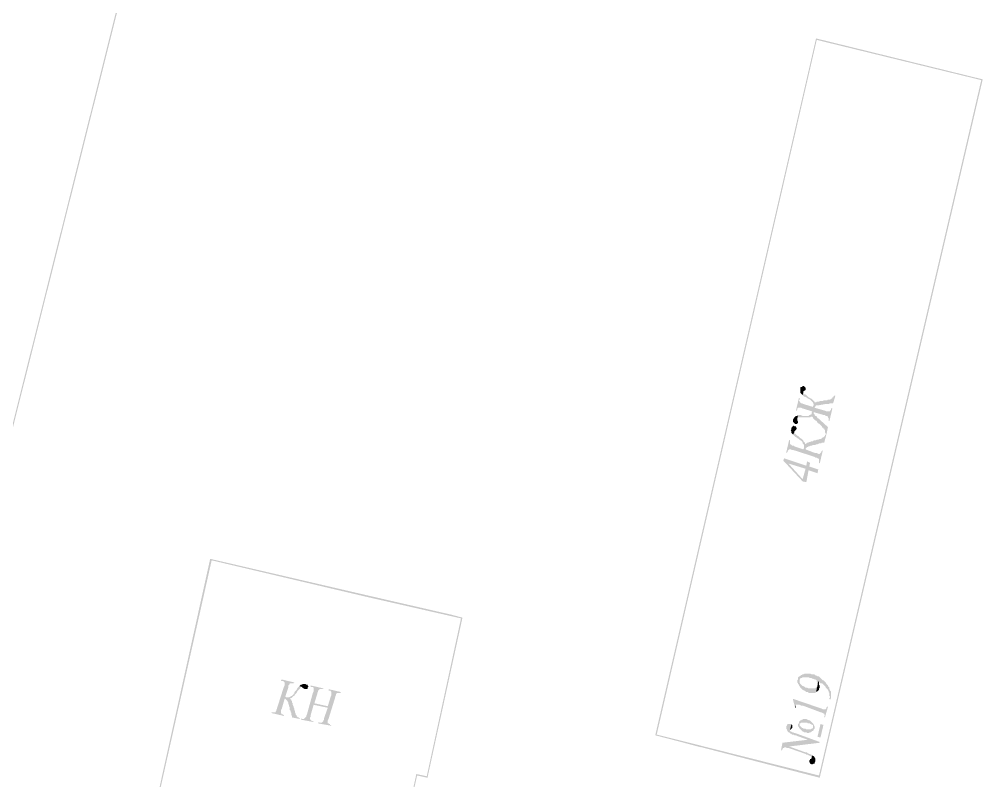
# Model space of a CAD drawing. Extents: x 243 to 885, y -99 to 1005.
# Drawn here: x 353.2 to 425.7, y -64.5 to -7.3 of the extents above; entities that cross this region are included whole.
import ezdxf

# ---------------------------------------------------------------- set-up
doc = ezdxf.new("R2010")
doc.units = 0
doc.header["$MEASUREMENT"] = 0
doc.layers.add('PDF _Сплошная заливка', color=7, linetype='Continuous')

msp = doc.modelspace()

# ---------------------------------------------------------------- hatches: boundary and pattern name
at = {"layer": 'PDF _Сплошная заливка', "linetype": 'ByBlock', "transparency": 33554559}
h = msp.add_hatch(color=256, dxfattribs=at)
h.paths.add_polyline_path([(336.434, -62.363), (337.162, -59.115), (334.474, -58.499), (351.999, 11.378), (364.205, 8.13), (346.792, -61.299), (340.633, -59.899), (339.905, -63.091)])
h.paths.add_polyline_path([(337.05, -59.171), (336.322, -62.419), (340.017, -63.203), (340.689, -60.011), (346.848, -61.411), (364.317, 8.186), (351.943, 11.49), (334.362, -58.555)], flags=0)
h = msp.add_hatch(color=256, dxfattribs=at)
h.paths.add_polyline_path([(413.198, -8.835), (425.572, -11.859), (413.366, -64.154), (401.16, -61.075)])
h.paths.add_polyline_path([(425.684, -11.803), (413.142, -8.723), (401.048, -61.131), (413.422, -64.322)], flags=0)
for points in [[(411.966, -35.095), (411.966, -35.375), (412.022, -35.431), (412.078, -35.487), (412.134, -35.543), (412.19, -35.319), (412.19, -35.263), (412.246, -35.207), (412.302, -35.207), (412.358, -35.151), (412.358, -35.095), (412.358, -35.039), (412.358, -34.983), (412.302, -34.927), (412.246, -34.871), (412.19, -34.871), (412.134, -34.871), (412.078, -34.927), (412.022, -34.927), (411.966, -34.983)], [(412.134, -35.543), (412.19, -35.599), (412.246, -35.655), (412.302, -35.655), (412.414, -35.711), (412.47, -35.767), (412.582, -35.823), (412.694, -35.879), (412.75, -35.935), (412.806, -35.991), (412.862, -36.047), (412.918, -36.103), (412.918, -36.159), (412.974, -36.215), (412.974, -36.271), (412.918, -36.383), (412.75, -37.167), (412.862, -37.167), (412.918, -37.223), (412.918, -37.279), (412.974, -37.335), (413.086, -37.447), (413.198, -37.503), (413.254, -37.615), (413.31, -37.671), (413.422, -37.727), (413.478, -37.783), (413.534, -37.839), (413.59, -37.895), (413.59, -37.951), (413.646, -38.007), (413.702, -38.007), (413.702, -38.063), (413.758, -38.063), (413.758, -38.119), (413.814, -38.175), (413.814, -38.231), (413.814, -38.343), (413.87, -38.399), (413.87, -38.455), (413.926, -38.511), (414.038, -37.951), (413.422, -37.391), (413.366, -37.335), (413.254, -37.279), (413.198, -37.167), (413.142, -37.111), (413.086, -37.111), (413.03, -37.055), (413.03, -36.999), (412.974, -36.943), (412.974, -36.831), (413.03, -36.439), (413.142, -36.103), (413.086, -36.103), (413.03, -36.103), (413.03, -36.047), (412.974, -35.991), (412.918, -35.935), (412.862, -35.879), (412.806, -35.823), (412.75, -35.823), (412.694, -35.767), (412.582, -35.711), (412.526, -35.655), (412.47, -35.599), (412.414, -35.543), (412.302, -35.487), (412.246, -35.487), (412.246, -35.431), (412.19, -35.375), (412.19, -35.319)], [(411.854, -35.767), (411.63, -36.719), (411.686, -36.719), (411.742, -36.607), (411.742, -36.551), (411.798, -36.495), (411.854, -36.495), (411.91, -36.495), (411.966, -36.495), (412.022, -36.495), (412.134, -36.551), (412.862, -36.775), (412.806, -36.887), (412.918, -36.383), (412.918, -36.439), (412.19, -36.215), (412.078, -36.159), (412.022, -36.159), (411.966, -36.103), (411.91, -36.047), (411.91, -35.991), (411.854, -35.935), (411.91, -35.879), (411.91, -35.767)], [(413.142, -36.103), (413.03, -36.439), (413.086, -36.439), (413.086, -36.383), (413.142, -36.327), (413.198, -36.327), (413.254, -36.327), (413.87, -36.215), (413.982, -36.215), (414.094, -36.215), (414.206, -36.159), (414.262, -36.159), (414.318, -36.159), (414.374, -36.159), (414.43, -36.159), (414.598, -35.599), (414.486, -35.599), (414.43, -35.711), (414.374, -35.711), (414.374, -35.767), (414.318, -35.823), (414.262, -35.823), (414.206, -35.879), (414.15, -35.879), (414.038, -35.879), (413.982, -35.935), (413.87, -35.935), (413.758, -35.935), (413.646, -35.991), (413.534, -35.991), (413.478, -35.991), (413.422, -35.991), (413.366, -36.047), (413.31, -36.047), (413.254, -36.047), (413.198, -36.047)], [(411.798, -37.055), (411.742, -37.279), (411.798, -37.223), (411.854, -37.223), (411.966, -37.223), (412.022, -37.223), (412.134, -37.223), (412.246, -37.223), (412.358, -37.223), (412.414, -37.223), (412.526, -37.223), (412.582, -37.223), (412.638, -37.223), (412.694, -37.223), (412.75, -37.167), (412.918, -36.383), (412.806, -36.887), (412.806, -36.943), (412.806, -36.999), (412.75, -36.999), (412.694, -37.055), (412.638, -37.055), (412.582, -37.111), (412.526, -37.111), (412.47, -37.111), (412.414, -37.111), (412.302, -37.111), (412.19, -37.111), (412.134, -37.111), (412.022, -37.055), (411.966, -37.055), (411.854, -37.055)], [(413.03, -36.439), (412.974, -36.831), (413.758, -37.055), (413.814, -37.055), (413.87, -37.111), (413.982, -37.111), (414.038, -37.167), (414.038, -37.223), (414.094, -37.279), (414.094, -37.335), (414.094, -37.391), (414.094, -37.503), (414.15, -37.503), (414.374, -36.551), (414.262, -36.551), (414.262, -36.663), (414.206, -36.719), (414.206, -36.775), (414.15, -36.775), (414.094, -36.775), (414.038, -36.775), (413.926, -36.775), (413.814, -36.719), (413.03, -36.495)], [(411.406, -37.391), (411.406, -37.559), (411.462, -37.615), (411.518, -37.671), (411.574, -37.727), (411.63, -37.727), (411.686, -37.727), (411.742, -37.671), (411.798, -37.615), (411.798, -37.559), (411.742, -37.447), (411.742, -37.335), (411.742, -37.279), (411.798, -37.055), (411.742, -37.111), (411.686, -37.111), (411.63, -37.111), (411.574, -37.167), (411.518, -37.223), (411.462, -37.279), (411.462, -37.335)], [(411.294, -38.063), (411.294, -38.119), (411.238, -38.175), (411.294, -38.287), (411.294, -38.343), (411.294, -38.399), (411.35, -38.455), (411.406, -38.511), (411.518, -38.343), (411.518, -38.287), (411.574, -38.231), (411.63, -38.175), (411.63, -38.119), (411.686, -38.119), (411.686, -38.007), (411.63, -37.951), (411.63, -37.895), (411.518, -37.895), (411.462, -37.839), (411.406, -37.895), (411.35, -37.895), (411.35, -37.951), (411.294, -38.007)], [(411.406, -38.511), (411.462, -38.567), (411.518, -38.623), (411.574, -38.679), (411.686, -38.735), (411.742, -38.791), (411.854, -38.847), (411.91, -38.903), (411.966, -38.959), (412.022, -38.959), (412.078, -39.015), (412.134, -39.126), (412.134, -39.182), (412.19, -39.238), (412.246, -39.294), (412.246, -39.35), (412.246, -39.406), (412.246, -39.462), (412.246, -39.518), (412.19, -39.63), (412.302, -39.182), (412.302, -39.126), (412.246, -39.071), (412.19, -39.015), (412.19, -38.959), (412.134, -38.903), (412.078, -38.847), (411.966, -38.791), (411.91, -38.735), (411.854, -38.679), (411.798, -38.623), (411.686, -38.567), (411.63, -38.511), (411.574, -38.455), (411.518, -38.455), (411.518, -38.399), (411.518, -38.343)], [(411.126, -38.903), (410.902, -39.854), (410.958, -39.91), (410.958, -39.854), (411.014, -39.798), (411.014, -39.742), (411.07, -39.686), (411.126, -39.63), (411.182, -39.63), (411.238, -39.63), (411.35, -39.686), (411.462, -39.686), (413.03, -40.19), (413.086, -40.246), (413.198, -40.246), (413.254, -40.302), (413.31, -40.302), (413.366, -40.358), (413.366, -40.414), (413.366, -40.47), (413.366, -40.582), (413.366, -40.638), (413.422, -40.694), (413.646, -39.742), (413.59, -39.686), (413.59, -39.742), (413.534, -39.798), (413.534, -39.854), (413.478, -39.91), (413.422, -39.966), (413.366, -39.966), (413.31, -39.966), (413.198, -39.91), (413.086, -39.91), (412.358, -39.63), (412.414, -39.182), (412.358, -39.238), (412.302, -39.182), (412.19, -39.63), (411.518, -39.406), (411.462, -39.35), (411.35, -39.35), (411.294, -39.294), (411.238, -39.238), (411.182, -39.238), (411.182, -39.182), (411.182, -39.126), (411.182, -39.015), (411.182, -38.959)], [(412.414, -39.182), (412.358, -39.63), (412.358, -39.574), (412.414, -39.518), (412.47, -39.462), (412.526, -39.462), (412.582, -39.406), (412.638, -39.406), (412.75, -39.35), (412.806, -39.35), (412.918, -39.294), (413.03, -39.294), (413.086, -39.294), (413.198, -39.238), (413.254, -39.238), (413.366, -39.182), (413.422, -39.182), (413.534, -39.182), (413.59, -39.126), (413.646, -39.126), (413.702, -39.126), (413.758, -39.126), (413.926, -38.511), (413.814, -38.511), (413.814, -38.567), (413.814, -38.623), (413.758, -38.679), (413.702, -38.735), (413.646, -38.735), (413.59, -38.791), (413.534, -38.791), (413.534, -38.847), (413.478, -38.847), (413.422, -38.847), (413.31, -38.903), (413.254, -38.903), (413.198, -38.903), (413.086, -38.959), (412.974, -38.959), (412.918, -39.015), (412.806, -39.015), (412.694, -39.071), (412.638, -39.071), (412.526, -39.126), (412.47, -39.126)], [(410.734, -40.302), (410.678, -40.47), (412.134, -42.038), (412.414, -42.094), (412.582, -41.198), (413.254, -41.422), (413.31, -41.142), (412.638, -40.918), (412.694, -40.638), (412.47, -40.526), (412.414, -40.862), (412.134, -41.87), (411.07, -40.694)], [(410.734, -40.302), (411.07, -40.694), (412.358, -41.086), (412.134, -41.87), (412.414, -40.862)], [(411.798, -56.932), (411.742, -56.988), (411.742, -57.156), (411.798, -57.212), (411.798, -57.268), (411.91, -56.988), (411.91, -56.932), (411.966, -56.876), (411.966, -56.82), (412.078, -56.82), (412.134, -56.764), (412.19, -56.764), (412.246, -56.764), (412.302, -56.764), (412.414, -56.764), (412.526, -56.764), (412.582, -56.764), (412.694, -56.82), (412.75, -56.82), (412.806, -56.82), (412.862, -56.876), (412.918, -56.876), (413.03, -56.932), (413.086, -56.932), (413.198, -56.988), (413.198, -57.1), (413.254, -57.156), (413.254, -57.212), (413.254, -57.268), (413.31, -57.044), (413.366, -57.1), (413.422, -57.156), (413.478, -57.212), (413.59, -57.212), (413.646, -57.268), (413.702, -57.324), (413.758, -57.38), (413.814, -57.435), (413.87, -57.491), (413.87, -57.547), (413.926, -57.603), (413.982, -57.659), (414.038, -57.715), (414.094, -57.827), (414.094, -57.883), (414.15, -57.939), (414.15, -57.995), (414.15, -58.051), (414.15, -58.163), (414.206, -58.219), (414.206, -58.275), (414.15, -58.331), (414.15, -58.387), (414.206, -58.443), (414.262, -58.331), (414.262, -58.275), (414.262, -58.219), (414.262, -58.107), (414.262, -58.051), (414.262, -57.995), (414.262, -57.939), (414.262, -57.827), (414.206, -57.771), (414.206, -57.715), (414.15, -57.659), (414.15, -57.547), (414.094, -57.491), (414.038, -57.435), (414.038, -57.38), (413.982, -57.324), (413.926, -57.268), (413.87, -57.156), (413.814, -57.1), (413.758, -57.044), (413.702, -56.988), (413.646, -56.988), (413.59, -56.932), (413.534, -56.876), (413.478, -56.82), (413.422, -56.764), (413.366, -56.708), (413.254, -56.708), (413.198, -56.652), (413.142, -56.652), (413.086, -56.596), (412.974, -56.54), (412.862, -56.54), (412.806, -56.54), (412.694, -56.484), (412.638, -56.484), (412.582, -56.484), (412.47, -56.484), (412.414, -56.484), (412.358, -56.484), (412.302, -56.484), (412.19, -56.54), (412.134, -56.54), (412.078, -56.596), (412.022, -56.596), (411.966, -56.652), (411.91, -56.708), (411.854, -56.708), (411.798, -56.764), (411.798, -56.82)], [(373.892, -57.156), (372.94, -56.932), (372.884, -56.988), (372.94, -57.044), (372.996, -57.044), (373.052, -57.044), (373.108, -57.1), (373.164, -57.156), (373.164, -57.212), (373.164, -57.268), (373.164, -57.38), (373.108, -57.491), (372.604, -59.059), (372.604, -59.115), (372.548, -59.227), (372.548, -59.283), (372.492, -59.339), (372.492, -59.395), (372.436, -59.395), (372.38, -59.395), (372.268, -59.395), (372.212, -59.395), (372.156, -59.451), (373.108, -59.675), (373.108, -59.619), (373.052, -59.563), (372.94, -59.563), (372.94, -59.507), (372.884, -59.451), (372.884, -59.395), (372.884, -59.339), (372.884, -59.227), (372.94, -59.171), (373.164, -58.387), (373.668, -58.443), (373.612, -58.443), (373.612, -58.387), (373.556, -58.387), (373.612, -58.331), (373.22, -58.219), (373.444, -57.547), (373.444, -57.491), (373.444, -57.38), (373.5, -57.324), (373.556, -57.268), (373.556, -57.212), (373.612, -57.212), (373.668, -57.212), (373.78, -57.212), (373.836, -57.212)], [(411.798, -57.268), (411.854, -57.324), (411.854, -57.38), (411.91, -57.435), (411.966, -57.547), (412.022, -57.603), (412.078, -57.659), (412.134, -57.715), (412.246, -57.771), (412.302, -57.771), (412.358, -57.827), (412.414, -57.883), (412.526, -57.883), (412.582, -57.939), (412.694, -57.939), (412.75, -57.939), (412.806, -57.939), (412.918, -57.939), (412.974, -57.939), (413.03, -57.939), (413.086, -57.939), (413.142, -57.883), (413.254, -57.38), (413.254, -57.435), (413.198, -57.491), (413.142, -57.547), (413.086, -57.603), (413.03, -57.603), (412.974, -57.603), (412.918, -57.603), (412.862, -57.603), (412.806, -57.603), (412.75, -57.603), (412.638, -57.603), (412.582, -57.603), (412.47, -57.547), (412.414, -57.547), (412.358, -57.547), (412.302, -57.491), (412.19, -57.435), (412.134, -57.435), (412.078, -57.38), (412.022, -57.324), (411.966, -57.268), (411.91, -57.156), (411.91, -57.1), (411.91, -57.044), (411.91, -56.988)], [(413.254, -57.268), (413.254, -57.38), (413.142, -57.883), (413.198, -57.827), (413.254, -57.827), (413.31, -57.771), (413.366, -57.715), (413.366, -57.659), (413.366, -57.603), (413.422, -57.547), (413.422, -57.491), (413.422, -57.435), (413.422, -57.38), (413.366, -57.324), (413.366, -57.212), (413.366, -57.156), (413.31, -57.044)], [(374.284, -57.435), (374.228, -57.491), (374.172, -57.547), (374.116, -57.603), (374.06, -57.715), (374.004, -57.771), (373.948, -57.827), (373.892, -57.939), (373.892, -57.995), (373.836, -57.995), (373.836, -58.051), (373.78, -58.107), (373.724, -58.163), (373.668, -58.163), (373.612, -58.219), (373.5, -58.275), (373.444, -58.275), (373.388, -58.275), (373.276, -58.275), (373.22, -58.219), (373.612, -58.331), (373.668, -58.331), (373.724, -58.275), (373.78, -58.219), (373.836, -58.163), (373.892, -58.163), (373.948, -58.051), (374.004, -57.995), (374.06, -57.939), (374.116, -57.827), (374.172, -57.771), (374.228, -57.715), (374.284, -57.659), (374.34, -57.603), (374.34, -57.547), (374.396, -57.491), (374.452, -57.491)], [(374.732, -57.268), (374.564, -57.268), (374.452, -57.324), (374.396, -57.324), (374.34, -57.38), (374.284, -57.435), (374.452, -57.491), (374.508, -57.547), (374.564, -57.603), (374.62, -57.603), (374.676, -57.659), (374.732, -57.659), (374.788, -57.659), (374.844, -57.659), (374.9, -57.603), (374.9, -57.547), (374.956, -57.491), (374.956, -57.435), (374.9, -57.38), (374.9, -57.324), (374.788, -57.324)], [(376.076, -57.603), (375.124, -57.38), (375.124, -57.491), (375.292, -57.491), (375.348, -57.547), (375.348, -57.603), (375.348, -57.659), (375.348, -57.715), (375.348, -57.827), (375.292, -57.939), (374.844, -59.563), (374.788, -59.675), (374.788, -59.731), (374.732, -59.787), (374.676, -59.843), (374.62, -59.899), (374.564, -59.899), (374.452, -59.899), (374.396, -59.843), (374.396, -59.955), (375.292, -60.123), (375.348, -60.067), (375.236, -60.067), (375.18, -60.011), (375.124, -59.955), (375.068, -59.899), (375.068, -59.843), (375.068, -59.787), (375.124, -59.731), (375.124, -59.619), (375.348, -58.835), (376.412, -59.059), (375.404, -58.723), (375.628, -57.995), (375.628, -57.939), (375.684, -57.827), (375.684, -57.771), (375.74, -57.715), (375.796, -57.659), (375.852, -57.659), (375.908, -57.659), (375.964, -57.659), (376.076, -57.659)], [(377.419, -57.883), (376.468, -57.659), (376.468, -57.771), (376.524, -57.771), (376.636, -57.771), (376.636, -57.827), (376.692, -57.883), (376.692, -57.939), (376.692, -57.995), (376.692, -58.107), (376.636, -58.219), (376.412, -58.947), (375.404, -58.723), (376.412, -59.059), (376.132, -59.843), (376.132, -59.955), (376.076, -60.011), (376.076, -60.067), (376.02, -60.123), (375.964, -60.179), (375.908, -60.179), (375.796, -60.179), (375.74, -60.123), (375.684, -60.235), (376.636, -60.403), (376.692, -60.347), (376.58, -60.347), (376.58, -60.291), (376.524, -60.291), (376.468, -60.235), (376.412, -60.235), (376.412, -60.179), (376.412, -60.123), (376.412, -60.067), (376.412, -60.011), (376.468, -59.899), (376.972, -58.275), (376.972, -58.219), (377.028, -58.107), (377.028, -58.051), (377.028, -57.995), (377.084, -57.995), (377.14, -57.939), (377.195, -57.939), (377.251, -57.939), (377.307, -57.939), (377.363, -57.939)], [(373.668, -58.443), (373.164, -58.387), (373.22, -58.387), (373.276, -58.443), (373.332, -58.499), (373.388, -58.555), (373.388, -58.611), (373.444, -58.667), (373.444, -58.779), (373.5, -58.835), (373.5, -58.947), (373.556, -59.059), (373.556, -59.115), (373.556, -59.227), (373.612, -59.283), (373.612, -59.395), (373.668, -59.451), (373.668, -59.563), (373.668, -59.619), (373.724, -59.675), (373.724, -59.731), (373.724, -59.787), (374.284, -59.899), (374.34, -59.843), (374.284, -59.843), (374.228, -59.787), (374.172, -59.787), (374.116, -59.731), (374.06, -59.675), (374.06, -59.619), (374.004, -59.563), (374.004, -59.507), (373.948, -59.395), (373.948, -59.339), (373.948, -59.283), (373.892, -59.227), (373.892, -59.115), (373.836, -59.003), (373.836, -58.947), (373.78, -58.835), (373.78, -58.723), (373.724, -58.667), (373.724, -58.555), (373.668, -58.499)], [(411.406, -58.387), (411.406, -58.443), (411.574, -59.059), (411.63, -58.891), (411.63, -58.835), (411.686, -58.835), (411.742, -58.835), (411.798, -58.835), (411.854, -58.835), (411.91, -58.835), (412.022, -58.891), (412.134, -58.891), (413.478, -59.395), (413.534, -59.395), (413.646, -59.451), (413.702, -59.451), (413.702, -59.507), (413.758, -59.507), (413.758, -59.563), (413.814, -59.619), (413.758, -59.675), (413.758, -59.787), (413.814, -59.787), (414.038, -59.003), (413.982, -58.947), (413.926, -59.059), (413.926, -59.115), (413.87, -59.171), (413.814, -59.171), (413.758, -59.171), (413.702, -59.171), (413.646, -59.171), (413.534, -59.115)], [(411.854, -60.235), (411.798, -60.291), (411.798, -60.459), (411.854, -60.515), (411.91, -60.291), (411.91, -60.235), (411.966, -60.235), (412.022, -60.179), (412.134, -60.179), (412.19, -60.179), (412.302, -60.179), (412.358, -60.179), (412.47, -60.179), (412.526, -60.235), (412.582, -60.235), (412.694, -60.235), (412.75, -60.291), (412.862, -60.347), (412.918, -60.347), (412.918, -60.403), (412.918, -60.459), (412.918, -60.515), (412.862, -60.795), (412.918, -60.795), (412.974, -60.739), (412.974, -60.683), (413.03, -60.627), (413.03, -60.571), (413.03, -60.515), (413.03, -60.459), (412.974, -60.347), (412.974, -60.291), (412.918, -60.235), (412.862, -60.179), (412.806, -60.123), (412.75, -60.067), (412.694, -60.011), (412.638, -60.011), (412.526, -59.955), (412.47, -59.955), (412.414, -59.899), (412.358, -59.899), (412.246, -59.899), (412.19, -59.899), (412.134, -59.955), (412.078, -59.955), (412.022, -60.011), (411.966, -60.011), (411.91, -60.067), (411.854, -60.123), (411.854, -60.179)], [(410.902, -60.459), (410.902, -60.627), (410.958, -60.683), (410.958, -60.739), (411.014, -60.851), (411.07, -60.907), (411.126, -60.907), (411.182, -60.963), (411.238, -61.019), (411.294, -61.019), (411.35, -61.075), (411.462, -61.075), (411.518, -61.131), (411.63, -61.131), (411.742, -61.187), (412.526, -61.467), (413.422, -61.691), (413.422, -61.635), (411.574, -60.963), (411.518, -60.963), (411.406, -60.907), (411.35, -60.907), (411.294, -60.851), (411.238, -60.851), (411.182, -60.795), (411.182, -60.739), (411.294, -60.291), (411.238, -60.291), (411.182, -60.291), (411.126, -60.291), (411.07, -60.291), (411.014, -60.291), (410.958, -60.347), (410.958, -60.403)], [(411.294, -60.291), (411.182, -60.739), (411.238, -60.683), (411.294, -60.627), (411.35, -60.571), (411.35, -60.515), (411.35, -60.459), (411.35, -60.347)], [(411.854, -60.515), (411.854, -60.571), (411.91, -60.627), (411.966, -60.683), (412.022, -60.739), (412.078, -60.795), (412.134, -60.851), (412.19, -60.851), (412.246, -60.907), (412.302, -60.907), (412.414, -60.907), (412.47, -60.963), (412.526, -60.963), (412.582, -60.963), (412.694, -60.907), (412.75, -60.907), (412.806, -60.851), (412.862, -60.795), (412.918, -60.515), (412.918, -60.571), (412.862, -60.627), (412.806, -60.627), (412.75, -60.683), (412.694, -60.683), (412.638, -60.683), (412.582, -60.683), (412.526, -60.683), (412.414, -60.683), (412.358, -60.627), (412.246, -60.627), (412.19, -60.627), (412.134, -60.571), (412.078, -60.571), (412.022, -60.515), (411.966, -60.459), (411.91, -60.403), (411.91, -60.347), (411.91, -60.291)], [(413.478, -60.291), (413.254, -61.243), (413.478, -61.299), (413.702, -60.347)], [(404.519, -61.915), (401.16, -61.075), (401.104, -61.131), (404.463, -62.027)], [(410.622, -61.691), (410.51, -62.251), (410.566, -62.307), (410.566, -62.251), (410.622, -62.195), (410.622, -62.139), (410.678, -62.083), (410.734, -62.083), (410.79, -62.027), (410.846, -62.027), (410.958, -62.083), (411.07, -62.083), (411.126, -61.971), (413.422, -61.691), (412.526, -61.467)], [(411.07, -62.083), (412.358, -62.531), (412.414, -62.587), (412.526, -62.587), (412.582, -62.643), (412.638, -62.643), (412.694, -62.699), (412.75, -62.699), (412.806, -62.755), (412.806, -62.811), (412.862, -62.643), (412.806, -62.587), (412.75, -62.587), (412.694, -62.531), (412.638, -62.531), (412.526, -62.475), (412.47, -62.419), (412.358, -62.419), (411.126, -61.971)], [(412.638, -63.035), (412.638, -63.147), (412.694, -63.203), (412.694, -63.259), (412.806, -63.315), (412.862, -63.315), (412.974, -63.259), (413.03, -63.259), (413.03, -63.203), (413.086, -63.091), (413.086, -63.035), (413.086, -62.979), (413.086, -62.923), (413.086, -62.867), (413.03, -62.811), (413.03, -62.755), (412.974, -62.699), (412.862, -62.643), (412.806, -62.811), (412.806, -62.867), (412.75, -62.923), (412.694, -62.923), (412.694, -62.979)]]:
    msp.add_hatch(color=256, dxfattribs=at).paths.add_polyline_path(points)
h = msp.add_hatch(color=256, dxfattribs=at)
h.paths.add_polyline_path([(385.706, -52.06), (379.379, -50.605), (367.565, -47.861), (363.59, -65.778), (381.843, -70.034), (383.131, -64.154), (383.914, -64.322), (386.546, -52.284)])
h.paths.add_polyline_path([(379.323, -50.717), (385.706, -52.172), (386.434, -52.34), (383.858, -64.21), (383.075, -64.042), (381.787, -69.922), (363.702, -65.666), (367.677, -47.973)], flags=0)

# ---------------------------------------------------------------- linework, layer by layer
at = {"layer": 'PDF _Сплошная заливка', "linetype": 'ByBlock', "lineweight": 18, "transparency": 33554559}
msp.add_solid([(411.574, -59.059), (411.63, -59.059), (411.63, -58.891)], dxfattribs=at)

doc.saveas('drawing.dxf')
